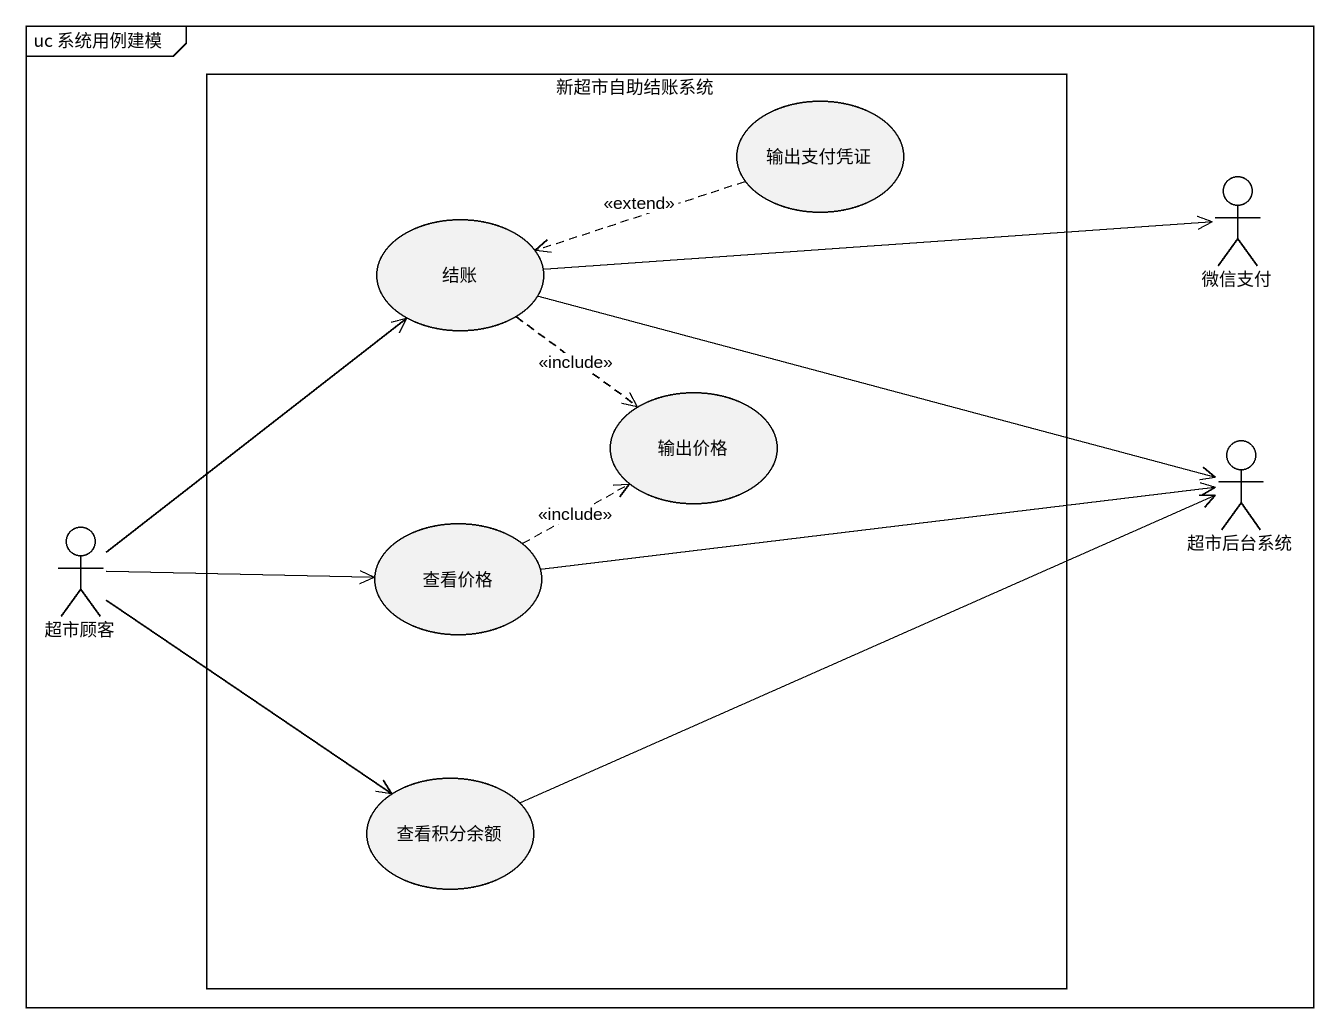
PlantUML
@startuml
mainframe uc 系统用例建模
rectangle 新超市自助结账系统 {
  usecase 输出支付凭证
  usecase 结账
  usecase 输出价格
  usecase 查看价格
  usecase 查看积分余额
}
actor 微信支付
actor 超市后台系统
actor 超市顾客
输出支付凭证 .left.> 结账 : <<extend>>
结账 -right-> 微信支付
结账 ..> 输出价格 : <<include>>
超市后台系统 <-left- 结账
超市后台系统 <-left- 查看价格
超市后台系统 <-left- 查看积分余额
超市顾客 -up-> 结账
超市顾客 -right-> 查看价格
超市顾客 --> 查看积分余额
查看价格 .right.> 输出价格 : <<include>>
@enduml
